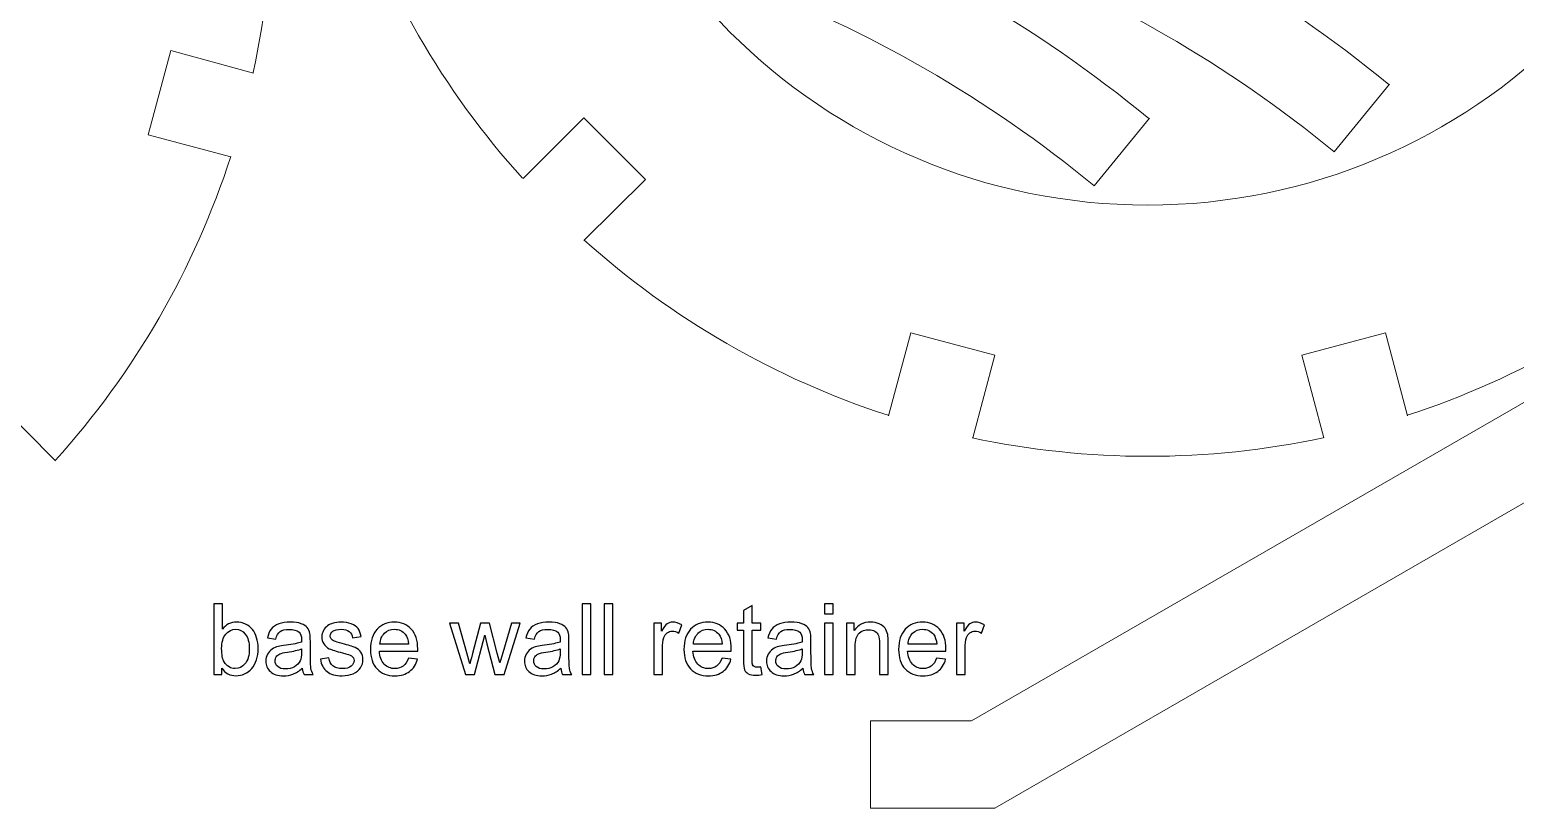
# Model space of a CAD drawing. Header units: centimetres. Extents: x -233 to -82, y 123 to 153.
# Drawn here: x -147.67 to -142.38, y 123.25 to 126.03 of the extents above; entities that cross this region are included whole.
import ezdxf

# ---------------------------------------------------------------- set-up
doc = ezdxf.new("R2010")
doc.units = ezdxf.units.CM
doc.header["$MEASUREMENT"] = 0
doc.layers.add('layer 1', color=7, linetype='Continuous')

msp = doc.modelspace()

# ---------------------------------------------------------------- linework, layer by layer
at = {"layer": 'layer 1', "color": 1, "lineweight": 9}
for points, knots in [([(-144.22902, 137.73307), (-144.22902, 137.73307), (-140.8699, 135.79209), (-140.8699, 135.79209), (-140.8699, 135.79209), (-140.8699, 135.79209), (-138.93104, 132.43297), (-138.93104, 132.43297), (-138.93104, 132.43297), (-138.93104, 132.43297), (-138.93319, 128.55101), (-138.93319, 128.55101), (-138.93319, 128.55101), (-138.93319, 128.55101), (-140.87198, 125.19182), (-140.87198, 125.19182), (-140.87198, 125.19182), (-140.87198, 125.19182), (-144.23329, 123.25299), (-144.23329, 123.25299), (-144.23329, 123.25299), (-144.23329, 123.25299), (-144.67563, 123.25299), (-144.67563, 123.25299), (-144.67563, 123.25299), (-144.67563, 123.25299), (-144.67563, 123.56414), (-144.67563, 123.56414), (-144.67563, 123.56414), (-144.67563, 123.56414), (-144.31584, 123.56414), (-144.31584, 123.56414), (-144.31584, 123.56414), (-144.31584, 123.56414), (-141.10062, 125.41834), (-141.10062, 125.41834), (-141.10062, 125.41834), (-141.10062, 125.41834), (-139.24219, 128.63567), (-139.24219, 128.63567), (-139.24219, 128.63567), (-139.24219, 128.63567), (-139.24219, 132.34831), (-139.24219, 132.34831), (-139.24219, 132.34831), (-139.24219, 132.34831), (-141.09642, 135.56564), (-141.09642, 135.56564), (-141.09642, 135.56564), (-141.09642, 135.56564), (-144.31368, 137.42404), (-144.31368, 137.42404), (-144.31368, 137.42404), (-144.31368, 137.42404), (-145.67685, 137.42404), (-145.67685, 137.42404), (-145.67685, 137.42404), (-145.67685, 137.42404), (-145.67685, 137.73307), (-145.67685, 137.73307), (-145.67685, 137.73307), (-145.67685, 137.73307), (-144.22902, 137.73307), (-144.22902, 137.73307)], [0, 0, 0, 0, 0.0588235, 0.0588235, 0.0588235, 0.0588235, 0.1176471, 0.1176471, 0.1176471, 0.1176471, 0.1764706, 0.1764706, 0.1764706, 0.1764706, 0.2352941, 0.2352941, 0.2352941, 0.2352941, 0.2941176, 0.2941176, 0.2941176, 0.2941176, 0.3529412, 0.3529412, 0.3529412, 0.3529412, 0.4117647, 0.4117647, 0.4117647, 0.4117647, 0.4705882, 0.4705882, 0.4705882, 0.4705882, 0.5294118, 0.5294118, 0.5294118, 0.5294118, 0.5882353, 0.5882353, 0.5882353, 0.5882353, 0.6470588, 0.6470588, 0.6470588, 0.6470588, 0.7058824, 0.7058824, 0.7058824, 0.7058824, 0.7647059, 0.7647059, 0.7647059, 0.7647059, 0.8235294, 0.8235294, 0.8235294, 0.8235294, 0.8823529, 0.8823529, 0.8823529, 0.8823529, 1, 1, 1, 1]), ([(-145.79347, 127.50792), (-145.79347, 126.34534), (-144.85102, 125.4029), (-143.68844, 125.4029), (-143.68844, 125.4029), (-142.52587, 125.4029), (-141.58345, 126.34534), (-141.58345, 127.50792), (-141.58345, 127.50792), (-141.58345, 128.6705), (-142.52587, 129.61295), (-143.68844, 129.61295), (-143.68844, 129.61295), (-144.85102, 129.61295), (-145.79347, 128.6705), (-145.79347, 127.50792)], [0, 0, 0, 0, 0.2, 0.2, 0.2, 0.2, 0.4, 0.4, 0.4, 0.4, 0.6, 0.6, 0.6, 0.6, 1, 1, 1, 1]), ([(-142.82879, 125.83257), (-143.23173, 126.16351), (-143.68636, 126.42594), (-144.17446, 126.60942), (-144.17446, 126.60942), (-144.17446, 126.60942), (-144.1728, 126.61087), (-144.1728, 126.61087), (-144.1728, 126.61087), (-144.1728, 126.61087), (-144.28075, 126.32089), (-144.28075, 126.32089), (-144.28075, 126.32089), (-144.28075, 126.32089), (-144.28319, 126.32011), (-144.28319, 126.32011), (-144.28319, 126.32011), (-143.82677, 126.14863), (-143.4017, 125.9032), (-143.02497, 125.59374), (-143.02497, 125.59374), (-143.02497, 125.59374), (-143.02345, 125.59279), (-143.02345, 125.59279), (-143.02345, 125.59279), (-143.02345, 125.59279), (-142.8266, 125.83409), (-142.8266, 125.83409)], [0, 0, 0, 0, 0.125, 0.125, 0.125, 0.125, 0.25, 0.25, 0.25, 0.25, 0.375, 0.375, 0.375, 0.375, 0.5, 0.5, 0.5, 0.5, 0.625, 0.625, 0.625, 0.625, 0.75, 0.75, 0.75, 0.75, 1, 1, 1, 1]), ([(-143.68378, 125.71117), (-144.08672, 126.04211), (-144.54134, 126.30454), (-145.02945, 126.48802), (-145.02945, 126.48802), (-145.02945, 126.48802), (-145.02779, 126.48947), (-145.02779, 126.48947), (-145.02779, 126.48947), (-145.02779, 126.48947), (-145.13574, 126.19952), (-145.13574, 126.19952), (-145.13574, 126.19952), (-145.13574, 126.19952), (-145.13817, 126.19871), (-145.13817, 126.19871), (-145.13817, 126.19871), (-144.68175, 126.02722), (-144.25669, 125.78179), (-143.87996, 125.47234), (-143.87996, 125.47234), (-143.87996, 125.47234), (-143.87844, 125.47138), (-143.87844, 125.47138), (-143.87844, 125.47138), (-143.87844, 125.47138), (-143.68159, 125.71268), (-143.68159, 125.71268)], [0, 0, 0, 0, 0.125, 0.125, 0.125, 0.125, 0.25, 0.25, 0.25, 0.25, 0.375, 0.375, 0.375, 0.375, 0.5, 0.5, 0.5, 0.5, 0.625, 0.625, 0.625, 0.625, 0.75, 0.75, 0.75, 0.75, 1, 1, 1, 1]), ([(-146.95588, 125.57512), (-146.95588, 125.57512), (-147.2501, 125.65347), (-147.2501, 125.65347), (-147.2501, 125.65347), (-147.2501, 125.65347), (-147.16966, 125.954), (-147.16966, 125.954), (-147.16966, 125.954), (-147.16966, 125.954), (-146.87545, 125.87361), (-146.87545, 125.87361)], [0, 0, 0, 0, 0.25, 0.25, 0.25, 0.25, 0.5, 0.5, 0.5, 0.5, 1, 1, 1, 1]), ([(-145.91412, 125.49812), (-145.91412, 125.49812), (-145.69822, 125.71406), (-145.69822, 125.71406), (-145.69822, 125.71406), (-145.69822, 125.71406), (-145.47808, 125.49393), (-145.47808, 125.49393), (-145.47808, 125.49393), (-145.47808, 125.49393), (-145.6961, 125.27799), (-145.6961, 125.27799)], [0, 0, 0, 0, 0.25, 0.25, 0.25, 0.25, 0.5, 0.5, 0.5, 0.5, 1, 1, 1, 1]), ([(-144.61235, 124.65146), (-144.61235, 124.65146), (-144.53192, 124.94779), (-144.53192, 124.94779), (-144.53192, 124.94779), (-144.53192, 124.94779), (-144.23347, 124.86739), (-144.23347, 124.86739), (-144.23347, 124.86739), (-144.23347, 124.86739), (-144.31179, 124.57314), (-144.31179, 124.57314)], [0, 0, 0, 0, 0.25, 0.25, 0.25, 0.25, 0.5, 0.5, 0.5, 0.5, 1, 1, 1, 1]), ([(-143.06085, 124.57315), (-143.06085, 124.57315), (-143.13917, 124.8674), (-143.13917, 124.8674), (-143.13917, 124.8674), (-143.13917, 124.8674), (-142.84072, 124.9478), (-142.84072, 124.9478), (-142.84072, 124.9478), (-142.84072, 124.9478), (-142.7624, 124.65146), (-142.7624, 124.65146)], [0, 0, 0, 0, 0.25, 0.25, 0.25, 0.25, 0.5, 0.5, 0.5, 0.5, 1, 1, 1, 1]), ([(-147.80043, 124.27129), (-147.80043, 124.27129), (-148.01633, 124.48931), (-148.01633, 124.48931), (-148.01633, 124.48931), (-148.01633, 124.48931), (-147.79619, 124.70729), (-147.79619, 124.70729), (-147.79619, 124.70729), (-147.79619, 124.70729), (-147.58029, 124.49135), (-147.58029, 124.49135)], [0, 0, 0, 0, 0.25, 0.25, 0.25, 0.25, 0.5, 0.5, 0.5, 0.5, 1, 1, 1, 1])]:
    msp.add_open_spline(points, degree=3, knots=knots, dxfattribs=at)
for points in [[(-146.87583, 125.87526), (-146.78785, 126.2878), (-146.78781, 126.71427), (-146.8758, 127.12681)], [(-146.54257, 126.58261), (-146.41246, 126.18136), (-146.19925, 125.81203), (-145.91678, 125.49873)], [(-147.58185, 124.49198), (-147.29938, 124.80529), (-147.08616, 125.17461), (-146.95606, 125.57589)], [(-145.69761, 125.27957), (-145.38434, 124.9971), (-145.01502, 124.78388), (-144.61373, 124.65381)], [(-142.76313, 124.6538), (-142.36184, 124.7839), (-141.99256, 124.99709), (-141.67929, 125.27956)], [(-144.31435, 124.57353), (-143.90181, 124.48555), (-143.47534, 124.48555), (-143.0628, 124.57349)]]:
    msp.add_open_spline(points, degree=3, dxfattribs=at)
at = {"layer": 'layer 1'}
for points, knots in [([(-146.98829, 123.72938), (-146.98829, 123.72938), (-147.01699, 123.72938), (-147.01699, 123.72938), (-147.01699, 123.72938), (-147.01699, 123.72938), (-147.01699, 123.98188), (-147.01699, 123.98188), (-147.01699, 123.98188), (-147.01699, 123.98188), (-146.98599, 123.98188), (-146.98599, 123.98188), (-146.98599, 123.98188), (-146.98599, 123.98188), (-146.98599, 123.89178), (-146.98599, 123.89178), (-146.98599, 123.89178), (-146.97289, 123.90828), (-146.95619, 123.91648), (-146.93589, 123.91648), (-146.93589, 123.91648), (-146.92459, 123.91648), (-146.91399, 123.91418), (-146.90389, 123.90968), (-146.90389, 123.90968), (-146.89389, 123.90518), (-146.88559, 123.89878), (-146.87909, 123.89058), (-146.87909, 123.89058), (-146.87259, 123.88228), (-146.86759, 123.87238), (-146.86389, 123.86078), (-146.86389, 123.86078), (-146.86019, 123.84918), (-146.85839, 123.83678), (-146.85839, 123.82358), (-146.85839, 123.82358), (-146.85839, 123.79228), (-146.86609, 123.76808), (-146.88159, 123.75098), (-146.88159, 123.75098), (-146.89709, 123.73388), (-146.91569, 123.72528), (-146.93739, 123.72528), (-146.93739, 123.72528), (-146.95899, 123.72528), (-146.97599, 123.73428), (-146.98829, 123.75228), (-146.98829, 123.75228), (-146.98829, 123.75228), (-146.98829, 123.72938), (-146.98829, 123.72938)], [0, 0, 0, 0, 0.0714286, 0.0714286, 0.0714286, 0.0714286, 0.1428571, 0.1428571, 0.1428571, 0.1428571, 0.2142857, 0.2142857, 0.2142857, 0.2142857, 0.2857143, 0.2857143, 0.2857143, 0.2857143, 0.3571429, 0.3571429, 0.3571429, 0.3571429, 0.4285714, 0.4285714, 0.4285714, 0.4285714, 0.5, 0.5, 0.5, 0.5, 0.5714286, 0.5714286, 0.5714286, 0.5714286, 0.6428571, 0.6428571, 0.6428571, 0.6428571, 0.7142857, 0.7142857, 0.7142857, 0.7142857, 0.7857143, 0.7857143, 0.7857143, 0.7857143, 0.8571429, 0.8571429, 0.8571429, 0.8571429, 1, 1, 1, 1]), ([(-145.70349, 123.72938), (-145.70349, 123.72938), (-145.70349, 123.98188), (-145.70349, 123.98188), (-145.70349, 123.98188), (-145.70349, 123.98188), (-145.67249, 123.98188), (-145.67249, 123.98188), (-145.67249, 123.98188), (-145.67249, 123.98188), (-145.67249, 123.72938), (-145.67249, 123.72938), (-145.67249, 123.72938), (-145.67249, 123.72938), (-145.70349, 123.72938), (-145.70349, 123.72938)], [0, 0, 0, 0, 0.2, 0.2, 0.2, 0.2, 0.4, 0.4, 0.4, 0.4, 0.6, 0.6, 0.6, 0.6, 1, 1, 1, 1]), ([(-145.62509, 123.72938), (-145.62509, 123.72938), (-145.62509, 123.98188), (-145.62509, 123.98188), (-145.62509, 123.98188), (-145.62509, 123.98188), (-145.59409, 123.98188), (-145.59409, 123.98188), (-145.59409, 123.98188), (-145.59409, 123.98188), (-145.59409, 123.72938), (-145.59409, 123.72938), (-145.59409, 123.72938), (-145.59409, 123.72938), (-145.62509, 123.72938), (-145.62509, 123.72938)], [0, 0, 0, 0, 0.2, 0.2, 0.2, 0.2, 0.4, 0.4, 0.4, 0.4, 0.6, 0.6, 0.6, 0.6, 1, 1, 1, 1]), ([(-145.06659, 123.75708), (-145.06659, 123.75708), (-145.06219, 123.72968), (-145.06219, 123.72968), (-145.06219, 123.72968), (-145.07089, 123.72788), (-145.07869, 123.72698), (-145.08559, 123.72698), (-145.08559, 123.72698), (-145.09689, 123.72698), (-145.10559, 123.72878), (-145.11179, 123.73238), (-145.11179, 123.73238), (-145.11799, 123.73588), (-145.12239, 123.74058), (-145.12489, 123.74638), (-145.12489, 123.74638), (-145.12739, 123.75218), (-145.12869, 123.76438), (-145.12869, 123.78298), (-145.12869, 123.78298), (-145.12869, 123.78298), (-145.12869, 123.88818), (-145.12869, 123.88818), (-145.12869, 123.88818), (-145.12869, 123.88818), (-145.15139, 123.88818), (-145.15139, 123.88818), (-145.15139, 123.88818), (-145.15139, 123.88818), (-145.15139, 123.91228), (-145.15139, 123.91228), (-145.15139, 123.91228), (-145.15139, 123.91228), (-145.12869, 123.91228), (-145.12869, 123.91228), (-145.12869, 123.91228), (-145.12869, 123.91228), (-145.12869, 123.95758), (-145.12869, 123.95758), (-145.12869, 123.95758), (-145.12869, 123.95758), (-145.09779, 123.97618), (-145.09779, 123.97618), (-145.09779, 123.97618), (-145.09779, 123.97618), (-145.09779, 123.91228), (-145.09779, 123.91228), (-145.09779, 123.91228), (-145.09779, 123.91228), (-145.06659, 123.91228), (-145.06659, 123.91228), (-145.06659, 123.91228), (-145.06659, 123.91228), (-145.06659, 123.88818), (-145.06659, 123.88818), (-145.06659, 123.88818), (-145.06659, 123.88818), (-145.09779, 123.88818), (-145.09779, 123.88818), (-145.09779, 123.88818), (-145.09779, 123.88818), (-145.09779, 123.78118), (-145.09779, 123.78118), (-145.09779, 123.78118), (-145.09779, 123.77238), (-145.09729, 123.76668), (-145.09619, 123.76418), (-145.09619, 123.76418), (-145.09509, 123.76168), (-145.09329, 123.75968), (-145.09079, 123.75818), (-145.09079, 123.75818), (-145.08829, 123.75668), (-145.08479, 123.75588), (-145.08029, 123.75588), (-145.08029, 123.75588), (-145.07679, 123.75588), (-145.07229, 123.75628), (-145.06659, 123.75708)], [0, 0, 0, 0, 0.047619, 0.047619, 0.047619, 0.047619, 0.0952381, 0.0952381, 0.0952381, 0.0952381, 0.1428571, 0.1428571, 0.1428571, 0.1428571, 0.1904762, 0.1904762, 0.1904762, 0.1904762, 0.2380952, 0.2380952, 0.2380952, 0.2380952, 0.2857143, 0.2857143, 0.2857143, 0.2857143, 0.3333333, 0.3333333, 0.3333333, 0.3333333, 0.3809524, 0.3809524, 0.3809524, 0.3809524, 0.4285714, 0.4285714, 0.4285714, 0.4285714, 0.4761905, 0.4761905, 0.4761905, 0.4761905, 0.5238095, 0.5238095, 0.5238095, 0.5238095, 0.5714286, 0.5714286, 0.5714286, 0.5714286, 0.6190476, 0.6190476, 0.6190476, 0.6190476, 0.6666667, 0.6666667, 0.6666667, 0.6666667, 0.7142857, 0.7142857, 0.7142857, 0.7142857, 0.7619048, 0.7619048, 0.7619048, 0.7619048, 0.8095238, 0.8095238, 0.8095238, 0.8095238, 0.8571429, 0.8571429, 0.8571429, 0.8571429, 0.9047619, 0.9047619, 0.9047619, 0.9047619, 1, 1, 1, 1]), ([(-144.83999, 123.94628), (-144.83999, 123.94628), (-144.83999, 123.98188), (-144.83999, 123.98188), (-144.83999, 123.98188), (-144.83999, 123.98188), (-144.80899, 123.98188), (-144.80899, 123.98188), (-144.80899, 123.98188), (-144.80899, 123.98188), (-144.80899, 123.94628), (-144.80899, 123.94628), (-144.80899, 123.94628), (-144.80899, 123.94628), (-144.83999, 123.94628), (-144.83999, 123.94628)], [0, 0, 0, 0, 0.2, 0.2, 0.2, 0.2, 0.4, 0.4, 0.4, 0.4, 0.6, 0.6, 0.6, 0.6, 1, 1, 1, 1]), ([(-146.70129, 123.75198), (-146.71279, 123.74218), (-146.72379, 123.73528), (-146.73439, 123.73128), (-146.73439, 123.73128), (-146.74509, 123.72728), (-146.75649, 123.72528), (-146.76859, 123.72528), (-146.76859, 123.72528), (-146.78869, 123.72528), (-146.80419, 123.73018), (-146.81499, 123.73998), (-146.81499, 123.73998), (-146.82579, 123.74978), (-146.83119, 123.76228), (-146.83119, 123.77758), (-146.83119, 123.77758), (-146.83119, 123.78658), (-146.82909, 123.79478), (-146.82499, 123.80218), (-146.82499, 123.80218), (-146.82089, 123.80958), (-146.81559, 123.81548), (-146.80899, 123.81998), (-146.80899, 123.81998), (-146.80239, 123.82448), (-146.79499, 123.82788), (-146.78669, 123.83018), (-146.78669, 123.83018), (-146.78059, 123.83178), (-146.77149, 123.83328), (-146.75919, 123.83478), (-146.75919, 123.83478), (-146.73409, 123.83778), (-146.71569, 123.84138), (-146.70389, 123.84548), (-146.70389, 123.84548), (-146.70379, 123.84978), (-146.70369, 123.85248), (-146.70369, 123.85358), (-146.70369, 123.85358), (-146.70369, 123.86618), (-146.70659, 123.87508), (-146.71249, 123.88028), (-146.71249, 123.88028), (-146.72039, 123.88728), (-146.73219, 123.89078), (-146.74779, 123.89078), (-146.74779, 123.89078), (-146.76239, 123.89078), (-146.77319, 123.88828), (-146.78009, 123.88318), (-146.78009, 123.88318), (-146.78699, 123.87808), (-146.79219, 123.86898), (-146.79549, 123.85598), (-146.79549, 123.85598), (-146.79549, 123.85598), (-146.82579, 123.86008), (-146.82579, 123.86008), (-146.82579, 123.86008), (-146.82309, 123.87308), (-146.81849, 123.88358), (-146.81219, 123.89158), (-146.81219, 123.89158), (-146.80589, 123.89948), (-146.79669, 123.90568), (-146.78479, 123.90998), (-146.78479, 123.90998), (-146.77289, 123.91428), (-146.75899, 123.91648), (-146.74329, 123.91648), (-146.74329, 123.91648), (-146.72769, 123.91648), (-146.71499, 123.91468), (-146.70519, 123.91098), (-146.70519, 123.91098), (-146.69549, 123.90728), (-146.68829, 123.90258), (-146.68369, 123.89708), (-146.68369, 123.89708), (-146.67909, 123.89148), (-146.67589, 123.88448), (-146.67409, 123.87598), (-146.67409, 123.87598), (-146.67299, 123.87068), (-146.67249, 123.86118), (-146.67249, 123.84738), (-146.67249, 123.84738), (-146.67249, 123.84738), (-146.67249, 123.80608), (-146.67249, 123.80608), (-146.67249, 123.80608), (-146.67249, 123.77718), (-146.67179, 123.75898), (-146.67049, 123.75138), (-146.67049, 123.75138), (-146.66919, 123.74368), (-146.66659, 123.73638), (-146.66269, 123.72938), (-146.66269, 123.72938), (-146.66269, 123.72938), (-146.69509, 123.72938), (-146.69509, 123.72938), (-146.69509, 123.72938), (-146.69829, 123.73578), (-146.70039, 123.74328), (-146.70129, 123.75198)], [0, 0, 0, 0, 0.0357143, 0.0357143, 0.0357143, 0.0357143, 0.0714286, 0.0714286, 0.0714286, 0.0714286, 0.1071429, 0.1071429, 0.1071429, 0.1071429, 0.1428571, 0.1428571, 0.1428571, 0.1428571, 0.1785714, 0.1785714, 0.1785714, 0.1785714, 0.2142857, 0.2142857, 0.2142857, 0.2142857, 0.25, 0.25, 0.25, 0.25, 0.2857143, 0.2857143, 0.2857143, 0.2857143, 0.3214286, 0.3214286, 0.3214286, 0.3214286, 0.3571429, 0.3571429, 0.3571429, 0.3571429, 0.3928571, 0.3928571, 0.3928571, 0.3928571, 0.4285714, 0.4285714, 0.4285714, 0.4285714, 0.4642857, 0.4642857, 0.4642857, 0.4642857, 0.5, 0.5, 0.5, 0.5, 0.5357143, 0.5357143, 0.5357143, 0.5357143, 0.5714286, 0.5714286, 0.5714286, 0.5714286, 0.6071429, 0.6071429, 0.6071429, 0.6071429, 0.6428571, 0.6428571, 0.6428571, 0.6428571, 0.6785714, 0.6785714, 0.6785714, 0.6785714, 0.7142857, 0.7142857, 0.7142857, 0.7142857, 0.75, 0.75, 0.75, 0.75, 0.7857143, 0.7857143, 0.7857143, 0.7857143, 0.8214286, 0.8214286, 0.8214286, 0.8214286, 0.8571429, 0.8571429, 0.8571429, 0.8571429, 0.8928571, 0.8928571, 0.8928571, 0.8928571, 0.9285714, 0.9285714, 0.9285714, 0.9285714, 1, 1, 1, 1]), ([(-146.63679, 123.78398), (-146.63679, 123.78398), (-146.60619, 123.78878), (-146.60619, 123.78878), (-146.60619, 123.78878), (-146.60449, 123.77648), (-146.59969, 123.76708), (-146.59179, 123.76058), (-146.59179, 123.76058), (-146.58389, 123.75408), (-146.57289, 123.75078), (-146.55879, 123.75078), (-146.55879, 123.75078), (-146.54459, 123.75078), (-146.53399, 123.75368), (-146.52709, 123.75948), (-146.52709, 123.75948), (-146.52019, 123.76528), (-146.51679, 123.77208), (-146.51679, 123.77988), (-146.51679, 123.77988), (-146.51679, 123.78688), (-146.51979, 123.79238), (-146.52589, 123.79638), (-146.52589, 123.79638), (-146.53019, 123.79908), (-146.54069, 123.80258), (-146.55759, 123.80688), (-146.55759, 123.80688), (-146.58029, 123.81258), (-146.59609, 123.81758), (-146.60489, 123.82178), (-146.60489, 123.82178), (-146.61369, 123.82598), (-146.62039, 123.83178), (-146.62489, 123.83918), (-146.62489, 123.83918), (-146.62939, 123.84658), (-146.63169, 123.85478), (-146.63169, 123.86378), (-146.63169, 123.86378), (-146.63169, 123.87188), (-146.62979, 123.87948), (-146.62609, 123.88638), (-146.62609, 123.88638), (-146.62239, 123.89328), (-146.61729, 123.89908), (-146.61079, 123.90368), (-146.61079, 123.90368), (-146.60599, 123.90728), (-146.59939, 123.91028), (-146.59109, 123.91278), (-146.59109, 123.91278), (-146.58279, 123.91528), (-146.57379, 123.91648), (-146.56429, 123.91648), (-146.56429, 123.91648), (-146.54999, 123.91648), (-146.53739, 123.91438), (-146.52649, 123.91028), (-146.52649, 123.91028), (-146.51559, 123.90618), (-146.50759, 123.90058), (-146.50239, 123.89348), (-146.50239, 123.89348), (-146.49729, 123.88638), (-146.49369, 123.87698), (-146.49179, 123.86508), (-146.49179, 123.86508), (-146.49179, 123.86508), (-146.52209, 123.86098), (-146.52209, 123.86098), (-146.52209, 123.86098), (-146.52349, 123.87038), (-146.52749, 123.87778), (-146.53409, 123.88308), (-146.53409, 123.88308), (-146.54069, 123.88838), (-146.54999, 123.89098), (-146.56209, 123.89098), (-146.56209, 123.89098), (-146.57629, 123.89098), (-146.58639, 123.88868), (-146.59249, 123.88398), (-146.59249, 123.88398), (-146.59859, 123.87928), (-146.60169, 123.87368), (-146.60169, 123.86738), (-146.60169, 123.86738), (-146.60169, 123.86328), (-146.60039, 123.85968), (-146.59789, 123.85648), (-146.59789, 123.85648), (-146.59539, 123.85318), (-146.59139, 123.85038), (-146.58599, 123.84828), (-146.58599, 123.84828), (-146.58289, 123.84708), (-146.57379, 123.84438), (-146.55859, 123.84028), (-146.55859, 123.84028), (-146.53669, 123.83438), (-146.52139, 123.82968), (-146.51269, 123.82598), (-146.51269, 123.82598), (-146.50399, 123.82228), (-146.49719, 123.81678), (-146.49229, 123.80968), (-146.49229, 123.80968), (-146.48739, 123.80258), (-146.48489, 123.79368), (-146.48489, 123.78308), (-146.48489, 123.78308), (-146.48489, 123.77278), (-146.48789, 123.76308), (-146.49389, 123.75398), (-146.49389, 123.75398), (-146.49999, 123.74488), (-146.50869, 123.73778), (-146.51999, 123.73278), (-146.51999, 123.73278), (-146.53139, 123.72778), (-146.54429, 123.72528), (-146.55859, 123.72528), (-146.55859, 123.72528), (-146.58239, 123.72528), (-146.60049, 123.73018), (-146.61299, 123.74008), (-146.61299, 123.74008), (-146.62549, 123.74998), (-146.63339, 123.76458), (-146.63679, 123.78398)], [0, 0, 0, 0, 0.0294118, 0.0294118, 0.0294118, 0.0294118, 0.0588235, 0.0588235, 0.0588235, 0.0588235, 0.0882353, 0.0882353, 0.0882353, 0.0882353, 0.1176471, 0.1176471, 0.1176471, 0.1176471, 0.1470588, 0.1470588, 0.1470588, 0.1470588, 0.1764706, 0.1764706, 0.1764706, 0.1764706, 0.2058824, 0.2058824, 0.2058824, 0.2058824, 0.2352941, 0.2352941, 0.2352941, 0.2352941, 0.2647059, 0.2647059, 0.2647059, 0.2647059, 0.2941176, 0.2941176, 0.2941176, 0.2941176, 0.3235294, 0.3235294, 0.3235294, 0.3235294, 0.3529412, 0.3529412, 0.3529412, 0.3529412, 0.3823529, 0.3823529, 0.3823529, 0.3823529, 0.4117647, 0.4117647, 0.4117647, 0.4117647, 0.4411765, 0.4411765, 0.4411765, 0.4411765, 0.4705882, 0.4705882, 0.4705882, 0.4705882, 0.5, 0.5, 0.5, 0.5, 0.5294118, 0.5294118, 0.5294118, 0.5294118, 0.5588235, 0.5588235, 0.5588235, 0.5588235, 0.5882353, 0.5882353, 0.5882353, 0.5882353, 0.6176471, 0.6176471, 0.6176471, 0.6176471, 0.6470588, 0.6470588, 0.6470588, 0.6470588, 0.6764706, 0.6764706, 0.6764706, 0.6764706, 0.7058824, 0.7058824, 0.7058824, 0.7058824, 0.7352941, 0.7352941, 0.7352941, 0.7352941, 0.7647059, 0.7647059, 0.7647059, 0.7647059, 0.7941176, 0.7941176, 0.7941176, 0.7941176, 0.8235294, 0.8235294, 0.8235294, 0.8235294, 0.8529412, 0.8529412, 0.8529412, 0.8529412, 0.8823529, 0.8823529, 0.8823529, 0.8823529, 0.9117647, 0.9117647, 0.9117647, 0.9117647, 0.9411765, 0.9411765, 0.9411765, 0.9411765, 1, 1, 1, 1]), ([(-146.32279, 123.78828), (-146.32279, 123.78828), (-146.29079, 123.78428), (-146.29079, 123.78428), (-146.29079, 123.78428), (-146.29589, 123.76558), (-146.30519, 123.75108), (-146.31889, 123.74078), (-146.31889, 123.74078), (-146.33259, 123.73048), (-146.34999, 123.72528), (-146.37119, 123.72528), (-146.37119, 123.72528), (-146.39799, 123.72528), (-146.41919, 123.73348), (-146.43489, 123.74998), (-146.43489, 123.74998), (-146.45059, 123.76648), (-146.45839, 123.78958), (-146.45839, 123.81928), (-146.45839, 123.81928), (-146.45839, 123.85008), (-146.45049, 123.87398), (-146.43459, 123.89098), (-146.43459, 123.89098), (-146.41869, 123.90798), (-146.39819, 123.91648), (-146.37289, 123.91648), (-146.37289, 123.91648), (-146.34849, 123.91648), (-146.32849, 123.90818), (-146.31299, 123.89148), (-146.31299, 123.89148), (-146.29749, 123.87478), (-146.28969, 123.85138), (-146.28969, 123.82118), (-146.28969, 123.82118), (-146.28969, 123.81938), (-146.28979, 123.81658), (-146.28989, 123.81288), (-146.28989, 123.81288), (-146.28989, 123.81288), (-146.42629, 123.81288), (-146.42629, 123.81288), (-146.42629, 123.81288), (-146.42519, 123.79278), (-146.41949, 123.77748), (-146.40929, 123.76678), (-146.40929, 123.76678), (-146.39909, 123.75608), (-146.38629, 123.75078), (-146.37099, 123.75078), (-146.37099, 123.75078), (-146.35969, 123.75078), (-146.34999, 123.75378), (-146.34189, 123.75978), (-146.34189, 123.75978), (-146.33389, 123.76568), (-146.32749, 123.77518), (-146.32279, 123.78828)], [0, 0, 0, 0, 0.0625, 0.0625, 0.0625, 0.0625, 0.125, 0.125, 0.125, 0.125, 0.1875, 0.1875, 0.1875, 0.1875, 0.25, 0.25, 0.25, 0.25, 0.3125, 0.3125, 0.3125, 0.3125, 0.375, 0.375, 0.375, 0.375, 0.4375, 0.4375, 0.4375, 0.4375, 0.5, 0.5, 0.5, 0.5, 0.5625, 0.5625, 0.5625, 0.5625, 0.625, 0.625, 0.625, 0.625, 0.6875, 0.6875, 0.6875, 0.6875, 0.75, 0.75, 0.75, 0.75, 0.8125, 0.8125, 0.8125, 0.8125, 0.875, 0.875, 0.875, 0.875, 1, 1, 1, 1]), ([(-146.12009, 123.72938), (-146.12009, 123.72938), (-146.17609, 123.91228), (-146.17609, 123.91228), (-146.17609, 123.91228), (-146.17609, 123.91228), (-146.14399, 123.91228), (-146.14399, 123.91228), (-146.14399, 123.91228), (-146.14399, 123.91228), (-146.11489, 123.80668), (-146.11489, 123.80668), (-146.11489, 123.80668), (-146.11489, 123.80668), (-146.10409, 123.76748), (-146.10409, 123.76748), (-146.10409, 123.76748), (-146.10359, 123.76938), (-146.10049, 123.78198), (-146.09459, 123.80518), (-146.09459, 123.80518), (-146.09459, 123.80518), (-146.06549, 123.91228), (-146.06549, 123.91228), (-146.06549, 123.91228), (-146.06549, 123.91228), (-146.03359, 123.91228), (-146.03359, 123.91228), (-146.03359, 123.91228), (-146.03359, 123.91228), (-146.00619, 123.80618), (-146.00619, 123.80618), (-146.00619, 123.80618), (-146.00619, 123.80618), (-145.99709, 123.77128), (-145.99709, 123.77128), (-145.99709, 123.77128), (-145.99709, 123.77128), (-145.98659, 123.80658), (-145.98659, 123.80658), (-145.98659, 123.80658), (-145.98659, 123.80658), (-145.95519, 123.91228), (-145.95519, 123.91228), (-145.95519, 123.91228), (-145.95519, 123.91228), (-145.92509, 123.91228), (-145.92509, 123.91228), (-145.92509, 123.91228), (-145.92509, 123.91228), (-145.98229, 123.72938), (-145.98229, 123.72938), (-145.98229, 123.72938), (-145.98229, 123.72938), (-146.01449, 123.72938), (-146.01449, 123.72938), (-146.01449, 123.72938), (-146.01449, 123.72938), (-146.04359, 123.83898), (-146.04359, 123.83898), (-146.04359, 123.83898), (-146.04359, 123.83898), (-146.05069, 123.87008), (-146.05069, 123.87008), (-146.05069, 123.87008), (-146.05069, 123.87008), (-146.08769, 123.72938), (-146.08769, 123.72938), (-146.08769, 123.72938), (-146.08769, 123.72938), (-146.12009, 123.72938), (-146.12009, 123.72938)], [0, 0, 0, 0, 0.0526316, 0.0526316, 0.0526316, 0.0526316, 0.1052632, 0.1052632, 0.1052632, 0.1052632, 0.1578947, 0.1578947, 0.1578947, 0.1578947, 0.2105263, 0.2105263, 0.2105263, 0.2105263, 0.2631579, 0.2631579, 0.2631579, 0.2631579, 0.3157895, 0.3157895, 0.3157895, 0.3157895, 0.3684211, 0.3684211, 0.3684211, 0.3684211, 0.4210526, 0.4210526, 0.4210526, 0.4210526, 0.4736842, 0.4736842, 0.4736842, 0.4736842, 0.5263158, 0.5263158, 0.5263158, 0.5263158, 0.5789474, 0.5789474, 0.5789474, 0.5789474, 0.6315789, 0.6315789, 0.6315789, 0.6315789, 0.6842105, 0.6842105, 0.6842105, 0.6842105, 0.7368421, 0.7368421, 0.7368421, 0.7368421, 0.7894737, 0.7894737, 0.7894737, 0.7894737, 0.8421053, 0.8421053, 0.8421053, 0.8421053, 0.8947368, 0.8947368, 0.8947368, 0.8947368, 1, 1, 1, 1]), ([(-145.77969, 123.75198), (-145.79119, 123.74218), (-145.80219, 123.73528), (-145.81279, 123.73128), (-145.81279, 123.73128), (-145.82349, 123.72728), (-145.83489, 123.72528), (-145.84699, 123.72528), (-145.84699, 123.72528), (-145.86709, 123.72528), (-145.88259, 123.73018), (-145.89339, 123.73998), (-145.89339, 123.73998), (-145.90419, 123.74978), (-145.90959, 123.76228), (-145.90959, 123.77758), (-145.90959, 123.77758), (-145.90959, 123.78658), (-145.90749, 123.79478), (-145.90339, 123.80218), (-145.90339, 123.80218), (-145.89929, 123.80958), (-145.89399, 123.81548), (-145.88739, 123.81998), (-145.88739, 123.81998), (-145.88079, 123.82448), (-145.87339, 123.82788), (-145.86509, 123.83018), (-145.86509, 123.83018), (-145.85899, 123.83178), (-145.84989, 123.83328), (-145.83759, 123.83478), (-145.83759, 123.83478), (-145.81249, 123.83778), (-145.79409, 123.84138), (-145.78229, 123.84548), (-145.78229, 123.84548), (-145.78219, 123.84978), (-145.78209, 123.85248), (-145.78209, 123.85358), (-145.78209, 123.85358), (-145.78209, 123.86618), (-145.78499, 123.87508), (-145.79089, 123.88028), (-145.79089, 123.88028), (-145.79879, 123.88728), (-145.81059, 123.89078), (-145.82619, 123.89078), (-145.82619, 123.89078), (-145.84079, 123.89078), (-145.85159, 123.88828), (-145.85849, 123.88318), (-145.85849, 123.88318), (-145.86539, 123.87808), (-145.87059, 123.86898), (-145.87389, 123.85598), (-145.87389, 123.85598), (-145.87389, 123.85598), (-145.90419, 123.86008), (-145.90419, 123.86008), (-145.90419, 123.86008), (-145.90149, 123.87308), (-145.89689, 123.88358), (-145.89059, 123.89158), (-145.89059, 123.89158), (-145.88429, 123.89948), (-145.87509, 123.90568), (-145.86319, 123.90998), (-145.86319, 123.90998), (-145.85129, 123.91428), (-145.83739, 123.91648), (-145.82169, 123.91648), (-145.82169, 123.91648), (-145.80609, 123.91648), (-145.79339, 123.91468), (-145.78359, 123.91098), (-145.78359, 123.91098), (-145.77389, 123.90728), (-145.76669, 123.90258), (-145.76209, 123.89708), (-145.76209, 123.89708), (-145.75749, 123.89148), (-145.75429, 123.88448), (-145.75249, 123.87598), (-145.75249, 123.87598), (-145.75139, 123.87068), (-145.75089, 123.86118), (-145.75089, 123.84738), (-145.75089, 123.84738), (-145.75089, 123.84738), (-145.75089, 123.80608), (-145.75089, 123.80608), (-145.75089, 123.80608), (-145.75089, 123.77718), (-145.75019, 123.75898), (-145.74889, 123.75138), (-145.74889, 123.75138), (-145.74759, 123.74368), (-145.74499, 123.73638), (-145.74109, 123.72938), (-145.74109, 123.72938), (-145.74109, 123.72938), (-145.77349, 123.72938), (-145.77349, 123.72938), (-145.77349, 123.72938), (-145.77669, 123.73578), (-145.77879, 123.74328), (-145.77969, 123.75198)], [0, 0, 0, 0, 0.0357143, 0.0357143, 0.0357143, 0.0357143, 0.0714286, 0.0714286, 0.0714286, 0.0714286, 0.1071429, 0.1071429, 0.1071429, 0.1071429, 0.1428571, 0.1428571, 0.1428571, 0.1428571, 0.1785714, 0.1785714, 0.1785714, 0.1785714, 0.2142857, 0.2142857, 0.2142857, 0.2142857, 0.25, 0.25, 0.25, 0.25, 0.2857143, 0.2857143, 0.2857143, 0.2857143, 0.3214286, 0.3214286, 0.3214286, 0.3214286, 0.3571429, 0.3571429, 0.3571429, 0.3571429, 0.3928571, 0.3928571, 0.3928571, 0.3928571, 0.4285714, 0.4285714, 0.4285714, 0.4285714, 0.4642857, 0.4642857, 0.4642857, 0.4642857, 0.5, 0.5, 0.5, 0.5, 0.5357143, 0.5357143, 0.5357143, 0.5357143, 0.5714286, 0.5714286, 0.5714286, 0.5714286, 0.6071429, 0.6071429, 0.6071429, 0.6071429, 0.6428571, 0.6428571, 0.6428571, 0.6428571, 0.6785714, 0.6785714, 0.6785714, 0.6785714, 0.7142857, 0.7142857, 0.7142857, 0.7142857, 0.75, 0.75, 0.75, 0.75, 0.7857143, 0.7857143, 0.7857143, 0.7857143, 0.8214286, 0.8214286, 0.8214286, 0.8214286, 0.8571429, 0.8571429, 0.8571429, 0.8571429, 0.8928571, 0.8928571, 0.8928571, 0.8928571, 0.9285714, 0.9285714, 0.9285714, 0.9285714, 1, 1, 1, 1]), ([(-145.44839, 123.72938), (-145.44839, 123.72938), (-145.44839, 123.91228), (-145.44839, 123.91228), (-145.44839, 123.91228), (-145.44839, 123.91228), (-145.42049, 123.91228), (-145.42049, 123.91228), (-145.42049, 123.91228), (-145.42049, 123.91228), (-145.42049, 123.88458), (-145.42049, 123.88458), (-145.42049, 123.88458), (-145.41339, 123.89758), (-145.40679, 123.90618), (-145.40069, 123.91028), (-145.40069, 123.91028), (-145.39469, 123.91438), (-145.38809, 123.91648), (-145.38089, 123.91648), (-145.38089, 123.91648), (-145.37039, 123.91648), (-145.35979, 123.91318), (-145.34899, 123.90648), (-145.34899, 123.90648), (-145.34899, 123.90648), (-145.35969, 123.87768), (-145.35969, 123.87768), (-145.35969, 123.87768), (-145.36719, 123.88218), (-145.37479, 123.88438), (-145.38239, 123.88438), (-145.38239, 123.88438), (-145.38919, 123.88438), (-145.39529, 123.88238), (-145.40069, 123.87828), (-145.40069, 123.87828), (-145.40609, 123.87418), (-145.40989, 123.86858), (-145.41219, 123.86128), (-145.41219, 123.86128), (-145.41569, 123.85028), (-145.41739, 123.83828), (-145.41739, 123.82518), (-145.41739, 123.82518), (-145.41739, 123.82518), (-145.41739, 123.72938), (-145.41739, 123.72938), (-145.41739, 123.72938), (-145.41739, 123.72938), (-145.44839, 123.72938), (-145.44839, 123.72938)], [0, 0, 0, 0, 0.0714286, 0.0714286, 0.0714286, 0.0714286, 0.1428571, 0.1428571, 0.1428571, 0.1428571, 0.2142857, 0.2142857, 0.2142857, 0.2142857, 0.2857143, 0.2857143, 0.2857143, 0.2857143, 0.3571429, 0.3571429, 0.3571429, 0.3571429, 0.4285714, 0.4285714, 0.4285714, 0.4285714, 0.5, 0.5, 0.5, 0.5, 0.5714286, 0.5714286, 0.5714286, 0.5714286, 0.6428571, 0.6428571, 0.6428571, 0.6428571, 0.7142857, 0.7142857, 0.7142857, 0.7142857, 0.7857143, 0.7857143, 0.7857143, 0.7857143, 0.8571429, 0.8571429, 0.8571429, 0.8571429, 1, 1, 1, 1]), ([(-145.20529, 123.78828), (-145.20529, 123.78828), (-145.17329, 123.78428), (-145.17329, 123.78428), (-145.17329, 123.78428), (-145.17839, 123.76558), (-145.18769, 123.75108), (-145.20139, 123.74078), (-145.20139, 123.74078), (-145.21509, 123.73048), (-145.23249, 123.72528), (-145.25369, 123.72528), (-145.25369, 123.72528), (-145.28049, 123.72528), (-145.30169, 123.73348), (-145.31739, 123.74998), (-145.31739, 123.74998), (-145.33309, 123.76648), (-145.34089, 123.78958), (-145.34089, 123.81928), (-145.34089, 123.81928), (-145.34089, 123.85008), (-145.33299, 123.87398), (-145.31709, 123.89098), (-145.31709, 123.89098), (-145.30119, 123.90798), (-145.28069, 123.91648), (-145.25539, 123.91648), (-145.25539, 123.91648), (-145.23099, 123.91648), (-145.21099, 123.90818), (-145.19549, 123.89148), (-145.19549, 123.89148), (-145.17999, 123.87478), (-145.17219, 123.85138), (-145.17219, 123.82118), (-145.17219, 123.82118), (-145.17219, 123.81938), (-145.17229, 123.81658), (-145.17239, 123.81288), (-145.17239, 123.81288), (-145.17239, 123.81288), (-145.30879, 123.81288), (-145.30879, 123.81288), (-145.30879, 123.81288), (-145.30769, 123.79278), (-145.30199, 123.77748), (-145.29179, 123.76678), (-145.29179, 123.76678), (-145.28159, 123.75608), (-145.26879, 123.75078), (-145.25349, 123.75078), (-145.25349, 123.75078), (-145.24219, 123.75078), (-145.23249, 123.75378), (-145.22439, 123.75978), (-145.22439, 123.75978), (-145.21639, 123.76568), (-145.20999, 123.77518), (-145.20529, 123.78828)], [0, 0, 0, 0, 0.0625, 0.0625, 0.0625, 0.0625, 0.125, 0.125, 0.125, 0.125, 0.1875, 0.1875, 0.1875, 0.1875, 0.25, 0.25, 0.25, 0.25, 0.3125, 0.3125, 0.3125, 0.3125, 0.375, 0.375, 0.375, 0.375, 0.4375, 0.4375, 0.4375, 0.4375, 0.5, 0.5, 0.5, 0.5, 0.5625, 0.5625, 0.5625, 0.5625, 0.625, 0.625, 0.625, 0.625, 0.6875, 0.6875, 0.6875, 0.6875, 0.75, 0.75, 0.75, 0.75, 0.8125, 0.8125, 0.8125, 0.8125, 0.875, 0.875, 0.875, 0.875, 1, 1, 1, 1]), ([(-144.91699, 123.75198), (-144.92849, 123.74218), (-144.93949, 123.73528), (-144.95009, 123.73128), (-144.95009, 123.73128), (-144.96079, 123.72728), (-144.97219, 123.72528), (-144.98429, 123.72528), (-144.98429, 123.72528), (-145.00439, 123.72528), (-145.01989, 123.73018), (-145.03069, 123.73998), (-145.03069, 123.73998), (-145.04149, 123.74978), (-145.04689, 123.76228), (-145.04689, 123.77758), (-145.04689, 123.77758), (-145.04689, 123.78658), (-145.04479, 123.79478), (-145.04069, 123.80218), (-145.04069, 123.80218), (-145.03659, 123.80958), (-145.03129, 123.81548), (-145.02469, 123.81998), (-145.02469, 123.81998), (-145.01809, 123.82448), (-145.01069, 123.82788), (-145.00239, 123.83018), (-145.00239, 123.83018), (-144.99629, 123.83178), (-144.98719, 123.83328), (-144.97489, 123.83478), (-144.97489, 123.83478), (-144.94979, 123.83778), (-144.93139, 123.84138), (-144.91959, 123.84548), (-144.91959, 123.84548), (-144.91949, 123.84978), (-144.91939, 123.85248), (-144.91939, 123.85358), (-144.91939, 123.85358), (-144.91939, 123.86618), (-144.92229, 123.87508), (-144.92819, 123.88028), (-144.92819, 123.88028), (-144.93609, 123.88728), (-144.94789, 123.89078), (-144.96349, 123.89078), (-144.96349, 123.89078), (-144.97809, 123.89078), (-144.98889, 123.88828), (-144.99579, 123.88318), (-144.99579, 123.88318), (-145.00269, 123.87808), (-145.00789, 123.86898), (-145.01119, 123.85598), (-145.01119, 123.85598), (-145.01119, 123.85598), (-145.04149, 123.86008), (-145.04149, 123.86008), (-145.04149, 123.86008), (-145.03879, 123.87308), (-145.03419, 123.88358), (-145.02789, 123.89158), (-145.02789, 123.89158), (-145.02159, 123.89948), (-145.01239, 123.90568), (-145.00049, 123.90998), (-145.00049, 123.90998), (-144.98859, 123.91428), (-144.97469, 123.91648), (-144.95899, 123.91648), (-144.95899, 123.91648), (-144.94339, 123.91648), (-144.93069, 123.91468), (-144.92089, 123.91098), (-144.92089, 123.91098), (-144.91119, 123.90728), (-144.90399, 123.90258), (-144.89939, 123.89708), (-144.89939, 123.89708), (-144.89479, 123.89148), (-144.89159, 123.88448), (-144.88979, 123.87598), (-144.88979, 123.87598), (-144.88869, 123.87068), (-144.88819, 123.86118), (-144.88819, 123.84738), (-144.88819, 123.84738), (-144.88819, 123.84738), (-144.88819, 123.80608), (-144.88819, 123.80608), (-144.88819, 123.80608), (-144.88819, 123.77718), (-144.88749, 123.75898), (-144.88619, 123.75138), (-144.88619, 123.75138), (-144.88489, 123.74368), (-144.88229, 123.73638), (-144.87839, 123.72938), (-144.87839, 123.72938), (-144.87839, 123.72938), (-144.91079, 123.72938), (-144.91079, 123.72938), (-144.91079, 123.72938), (-144.91399, 123.73578), (-144.91609, 123.74328), (-144.91699, 123.75198)], [0, 0, 0, 0, 0.0357143, 0.0357143, 0.0357143, 0.0357143, 0.0714286, 0.0714286, 0.0714286, 0.0714286, 0.1071429, 0.1071429, 0.1071429, 0.1071429, 0.1428571, 0.1428571, 0.1428571, 0.1428571, 0.1785714, 0.1785714, 0.1785714, 0.1785714, 0.2142857, 0.2142857, 0.2142857, 0.2142857, 0.25, 0.25, 0.25, 0.25, 0.2857143, 0.2857143, 0.2857143, 0.2857143, 0.3214286, 0.3214286, 0.3214286, 0.3214286, 0.3571429, 0.3571429, 0.3571429, 0.3571429, 0.3928571, 0.3928571, 0.3928571, 0.3928571, 0.4285714, 0.4285714, 0.4285714, 0.4285714, 0.4642857, 0.4642857, 0.4642857, 0.4642857, 0.5, 0.5, 0.5, 0.5, 0.5357143, 0.5357143, 0.5357143, 0.5357143, 0.5714286, 0.5714286, 0.5714286, 0.5714286, 0.6071429, 0.6071429, 0.6071429, 0.6071429, 0.6428571, 0.6428571, 0.6428571, 0.6428571, 0.6785714, 0.6785714, 0.6785714, 0.6785714, 0.7142857, 0.7142857, 0.7142857, 0.7142857, 0.75, 0.75, 0.75, 0.75, 0.7857143, 0.7857143, 0.7857143, 0.7857143, 0.8214286, 0.8214286, 0.8214286, 0.8214286, 0.8571429, 0.8571429, 0.8571429, 0.8571429, 0.8928571, 0.8928571, 0.8928571, 0.8928571, 0.9285714, 0.9285714, 0.9285714, 0.9285714, 1, 1, 1, 1]), ([(-144.83999, 123.72938), (-144.83999, 123.72938), (-144.83999, 123.91228), (-144.83999, 123.91228), (-144.83999, 123.91228), (-144.83999, 123.91228), (-144.80899, 123.91228), (-144.80899, 123.91228), (-144.80899, 123.91228), (-144.80899, 123.91228), (-144.80899, 123.72938), (-144.80899, 123.72938), (-144.80899, 123.72938), (-144.80899, 123.72938), (-144.83999, 123.72938), (-144.83999, 123.72938)], [0, 0, 0, 0, 0.2, 0.2, 0.2, 0.2, 0.4, 0.4, 0.4, 0.4, 0.6, 0.6, 0.6, 0.6, 1, 1, 1, 1]), ([(-144.76169, 123.72938), (-144.76169, 123.72938), (-144.76169, 123.91228), (-144.76169, 123.91228), (-144.76169, 123.91228), (-144.76169, 123.91228), (-144.73379, 123.91228), (-144.73379, 123.91228), (-144.73379, 123.91228), (-144.73379, 123.91228), (-144.73379, 123.88628), (-144.73379, 123.88628), (-144.73379, 123.88628), (-144.72039, 123.90638), (-144.70099, 123.91648), (-144.67559, 123.91648), (-144.67559, 123.91648), (-144.66459, 123.91648), (-144.65449, 123.91448), (-144.64519, 123.91058), (-144.64519, 123.91058), (-144.63589, 123.90658), (-144.62899, 123.90138), (-144.62439, 123.89498), (-144.62439, 123.89498), (-144.61989, 123.88848), (-144.61669, 123.88088), (-144.61479, 123.87198), (-144.61479, 123.87198), (-144.61369, 123.86628), (-144.61309, 123.85618), (-144.61309, 123.84188), (-144.61309, 123.84188), (-144.61309, 123.84188), (-144.61309, 123.72938), (-144.61309, 123.72938), (-144.61309, 123.72938), (-144.61309, 123.72938), (-144.64409, 123.72938), (-144.64409, 123.72938), (-144.64409, 123.72938), (-144.64409, 123.72938), (-144.64409, 123.84068), (-144.64409, 123.84068), (-144.64409, 123.84068), (-144.64409, 123.85328), (-144.64529, 123.86268), (-144.64769, 123.86898), (-144.64769, 123.86898), (-144.65009, 123.87528), (-144.65439, 123.88028), (-144.66049, 123.88398), (-144.66049, 123.88398), (-144.66669, 123.88768), (-144.67389, 123.88958), (-144.68219, 123.88958), (-144.68219, 123.88958), (-144.69539, 123.88958), (-144.70679, 123.88538), (-144.71629, 123.87698), (-144.71629, 123.87698), (-144.72589, 123.86858), (-144.73069, 123.85268), (-144.73069, 123.82928), (-144.73069, 123.82928), (-144.73069, 123.82928), (-144.73069, 123.72938), (-144.73069, 123.72938), (-144.73069, 123.72938), (-144.73069, 123.72938), (-144.76169, 123.72938), (-144.76169, 123.72938)], [0, 0, 0, 0, 0.0526316, 0.0526316, 0.0526316, 0.0526316, 0.1052632, 0.1052632, 0.1052632, 0.1052632, 0.1578947, 0.1578947, 0.1578947, 0.1578947, 0.2105263, 0.2105263, 0.2105263, 0.2105263, 0.2631579, 0.2631579, 0.2631579, 0.2631579, 0.3157895, 0.3157895, 0.3157895, 0.3157895, 0.3684211, 0.3684211, 0.3684211, 0.3684211, 0.4210526, 0.4210526, 0.4210526, 0.4210526, 0.4736842, 0.4736842, 0.4736842, 0.4736842, 0.5263158, 0.5263158, 0.5263158, 0.5263158, 0.5789474, 0.5789474, 0.5789474, 0.5789474, 0.6315789, 0.6315789, 0.6315789, 0.6315789, 0.6842105, 0.6842105, 0.6842105, 0.6842105, 0.7368421, 0.7368421, 0.7368421, 0.7368421, 0.7894737, 0.7894737, 0.7894737, 0.7894737, 0.8421053, 0.8421053, 0.8421053, 0.8421053, 0.8947368, 0.8947368, 0.8947368, 0.8947368, 1, 1, 1, 1]), ([(-144.44029, 123.78828), (-144.44029, 123.78828), (-144.40829, 123.78428), (-144.40829, 123.78428), (-144.40829, 123.78428), (-144.41339, 123.76558), (-144.42269, 123.75108), (-144.43639, 123.74078), (-144.43639, 123.74078), (-144.45009, 123.73048), (-144.46749, 123.72528), (-144.48869, 123.72528), (-144.48869, 123.72528), (-144.51549, 123.72528), (-144.53669, 123.73348), (-144.55239, 123.74998), (-144.55239, 123.74998), (-144.56809, 123.76648), (-144.57589, 123.78958), (-144.57589, 123.81928), (-144.57589, 123.81928), (-144.57589, 123.85008), (-144.56799, 123.87398), (-144.55209, 123.89098), (-144.55209, 123.89098), (-144.53619, 123.90798), (-144.51569, 123.91648), (-144.49039, 123.91648), (-144.49039, 123.91648), (-144.46599, 123.91648), (-144.44599, 123.90818), (-144.43049, 123.89148), (-144.43049, 123.89148), (-144.41499, 123.87478), (-144.40719, 123.85138), (-144.40719, 123.82118), (-144.40719, 123.82118), (-144.40719, 123.81938), (-144.40729, 123.81658), (-144.40739, 123.81288), (-144.40739, 123.81288), (-144.40739, 123.81288), (-144.54379, 123.81288), (-144.54379, 123.81288), (-144.54379, 123.81288), (-144.54269, 123.79278), (-144.53699, 123.77748), (-144.52679, 123.76678), (-144.52679, 123.76678), (-144.51659, 123.75608), (-144.50379, 123.75078), (-144.48849, 123.75078), (-144.48849, 123.75078), (-144.47719, 123.75078), (-144.46749, 123.75378), (-144.45939, 123.75978), (-144.45939, 123.75978), (-144.45139, 123.76568), (-144.44499, 123.77518), (-144.44029, 123.78828)], [0, 0, 0, 0, 0.0625, 0.0625, 0.0625, 0.0625, 0.125, 0.125, 0.125, 0.125, 0.1875, 0.1875, 0.1875, 0.1875, 0.25, 0.25, 0.25, 0.25, 0.3125, 0.3125, 0.3125, 0.3125, 0.375, 0.375, 0.375, 0.375, 0.4375, 0.4375, 0.4375, 0.4375, 0.5, 0.5, 0.5, 0.5, 0.5625, 0.5625, 0.5625, 0.5625, 0.625, 0.625, 0.625, 0.625, 0.6875, 0.6875, 0.6875, 0.6875, 0.75, 0.75, 0.75, 0.75, 0.8125, 0.8125, 0.8125, 0.8125, 0.875, 0.875, 0.875, 0.875, 1, 1, 1, 1]), ([(-144.36969, 123.72938), (-144.36969, 123.72938), (-144.36969, 123.91228), (-144.36969, 123.91228), (-144.36969, 123.91228), (-144.36969, 123.91228), (-144.34179, 123.91228), (-144.34179, 123.91228), (-144.34179, 123.91228), (-144.34179, 123.91228), (-144.34179, 123.88458), (-144.34179, 123.88458), (-144.34179, 123.88458), (-144.33469, 123.89758), (-144.32809, 123.90618), (-144.32199, 123.91028), (-144.32199, 123.91028), (-144.31599, 123.91438), (-144.30939, 123.91648), (-144.30219, 123.91648), (-144.30219, 123.91648), (-144.29169, 123.91648), (-144.28109, 123.91318), (-144.27029, 123.90648), (-144.27029, 123.90648), (-144.27029, 123.90648), (-144.28099, 123.87768), (-144.28099, 123.87768), (-144.28099, 123.87768), (-144.28849, 123.88218), (-144.29609, 123.88438), (-144.30369, 123.88438), (-144.30369, 123.88438), (-144.31049, 123.88438), (-144.31659, 123.88238), (-144.32199, 123.87828), (-144.32199, 123.87828), (-144.32739, 123.87418), (-144.33119, 123.86858), (-144.33349, 123.86128), (-144.33349, 123.86128), (-144.33699, 123.85028), (-144.33869, 123.83828), (-144.33869, 123.82518), (-144.33869, 123.82518), (-144.33869, 123.82518), (-144.33869, 123.72938), (-144.33869, 123.72938), (-144.33869, 123.72938), (-144.33869, 123.72938), (-144.36969, 123.72938), (-144.36969, 123.72938)], [0, 0, 0, 0, 0.0714286, 0.0714286, 0.0714286, 0.0714286, 0.1428571, 0.1428571, 0.1428571, 0.1428571, 0.2142857, 0.2142857, 0.2142857, 0.2142857, 0.2857143, 0.2857143, 0.2857143, 0.2857143, 0.3571429, 0.3571429, 0.3571429, 0.3571429, 0.4285714, 0.4285714, 0.4285714, 0.4285714, 0.5, 0.5, 0.5, 0.5, 0.5714286, 0.5714286, 0.5714286, 0.5714286, 0.6428571, 0.6428571, 0.6428571, 0.6428571, 0.7142857, 0.7142857, 0.7142857, 0.7142857, 0.7857143, 0.7857143, 0.7857143, 0.7857143, 0.8571429, 0.8571429, 0.8571429, 0.8571429, 1, 1, 1, 1]), ([(-146.98859, 123.82218), (-146.98859, 123.80028), (-146.98559, 123.78438), (-146.97959, 123.77468), (-146.97959, 123.77468), (-146.96989, 123.75878), (-146.95669, 123.75078), (-146.93999, 123.75078), (-146.93999, 123.75078), (-146.92649, 123.75078), (-146.91479, 123.75668), (-146.90489, 123.76848), (-146.90489, 123.76848), (-146.89499, 123.78018), (-146.89009, 123.79768), (-146.89009, 123.82098), (-146.89009, 123.82098), (-146.89009, 123.84488), (-146.89479, 123.86258), (-146.90429, 123.87398), (-146.90429, 123.87398), (-146.91379, 123.88528), (-146.92519, 123.89098), (-146.93859, 123.89098), (-146.93859, 123.89098), (-146.95219, 123.89098), (-146.96389, 123.88508), (-146.97379, 123.87338), (-146.97379, 123.87338), (-146.98369, 123.86158), (-146.98859, 123.84448), (-146.98859, 123.82218)], [0, 0, 0, 0, 0.1111111, 0.1111111, 0.1111111, 0.1111111, 0.2222222, 0.2222222, 0.2222222, 0.2222222, 0.3333333, 0.3333333, 0.3333333, 0.3333333, 0.4444444, 0.4444444, 0.4444444, 0.4444444, 0.5555556, 0.5555556, 0.5555556, 0.5555556, 0.6666667, 0.6666667, 0.6666667, 0.6666667, 0.7777778, 0.7777778, 0.7777778, 0.7777778, 1, 1, 1, 1]), ([(-146.42459, 123.83838), (-146.42459, 123.83838), (-146.32249, 123.83838), (-146.32249, 123.83838), (-146.32249, 123.83838), (-146.32379, 123.85378), (-146.32769, 123.86538), (-146.33419, 123.87308), (-146.33419, 123.87308), (-146.34409, 123.88498), (-146.35689, 123.89098), (-146.37259, 123.89098), (-146.37259, 123.89098), (-146.38689, 123.89098), (-146.39879, 123.88618), (-146.40849, 123.87668), (-146.40849, 123.87668), (-146.41819, 123.86718), (-146.42359, 123.85438), (-146.42459, 123.83838)], [0, 0, 0, 0, 0.1666667, 0.1666667, 0.1666667, 0.1666667, 0.3333333, 0.3333333, 0.3333333, 0.3333333, 0.5, 0.5, 0.5, 0.5, 0.6666667, 0.6666667, 0.6666667, 0.6666667, 1, 1, 1, 1]), ([(-145.30709, 123.83838), (-145.30709, 123.83838), (-145.20499, 123.83838), (-145.20499, 123.83838), (-145.20499, 123.83838), (-145.20629, 123.85378), (-145.21019, 123.86538), (-145.21669, 123.87308), (-145.21669, 123.87308), (-145.22659, 123.88498), (-145.23939, 123.89098), (-145.25509, 123.89098), (-145.25509, 123.89098), (-145.26939, 123.89098), (-145.28129, 123.88618), (-145.29099, 123.87668), (-145.29099, 123.87668), (-145.30069, 123.86718), (-145.30609, 123.85438), (-145.30709, 123.83838)], [0, 0, 0, 0, 0.1666667, 0.1666667, 0.1666667, 0.1666667, 0.3333333, 0.3333333, 0.3333333, 0.3333333, 0.5, 0.5, 0.5, 0.5, 0.6666667, 0.6666667, 0.6666667, 0.6666667, 1, 1, 1, 1]), ([(-144.54209, 123.83838), (-144.54209, 123.83838), (-144.43999, 123.83838), (-144.43999, 123.83838), (-144.43999, 123.83838), (-144.44129, 123.85378), (-144.44519, 123.86538), (-144.45169, 123.87308), (-144.45169, 123.87308), (-144.46159, 123.88498), (-144.47439, 123.89098), (-144.49009, 123.89098), (-144.49009, 123.89098), (-144.50439, 123.89098), (-144.51629, 123.88618), (-144.52599, 123.87668), (-144.52599, 123.87668), (-144.53569, 123.86718), (-144.54109, 123.85438), (-144.54209, 123.83838)], [0, 0, 0, 0, 0.1666667, 0.1666667, 0.1666667, 0.1666667, 0.3333333, 0.3333333, 0.3333333, 0.3333333, 0.5, 0.5, 0.5, 0.5, 0.6666667, 0.6666667, 0.6666667, 0.6666667, 1, 1, 1, 1]), ([(-146.70389, 123.82118), (-146.71509, 123.81658), (-146.73199, 123.81268), (-146.75449, 123.80948), (-146.75449, 123.80948), (-146.76719, 123.80758), (-146.77619, 123.80558), (-146.78149, 123.80328), (-146.78149, 123.80328), (-146.78679, 123.80098), (-146.79089, 123.79768), (-146.79379, 123.79328), (-146.79379, 123.79328), (-146.79669, 123.78878), (-146.79809, 123.78388), (-146.79809, 123.77848), (-146.79809, 123.77848), (-146.79809, 123.77018), (-146.79499, 123.76338), (-146.78869, 123.75788), (-146.78869, 123.75788), (-146.78239, 123.75238), (-146.77329, 123.74958), (-146.76119, 123.74958), (-146.76119, 123.74958), (-146.74929, 123.74958), (-146.73859, 123.75218), (-146.72929, 123.75738), (-146.72929, 123.75738), (-146.71999, 123.76258), (-146.71319, 123.76968), (-146.70889, 123.77878), (-146.70889, 123.77878), (-146.70559, 123.78578), (-146.70389, 123.79608), (-146.70389, 123.80978), (-146.70389, 123.80978), (-146.70389, 123.80978), (-146.70389, 123.82118), (-146.70389, 123.82118)], [0, 0, 0, 0, 0.0909091, 0.0909091, 0.0909091, 0.0909091, 0.1818182, 0.1818182, 0.1818182, 0.1818182, 0.2727273, 0.2727273, 0.2727273, 0.2727273, 0.3636364, 0.3636364, 0.3636364, 0.3636364, 0.4545455, 0.4545455, 0.4545455, 0.4545455, 0.5454545, 0.5454545, 0.5454545, 0.5454545, 0.6363636, 0.6363636, 0.6363636, 0.6363636, 0.7272727, 0.7272727, 0.7272727, 0.7272727, 0.8181818, 0.8181818, 0.8181818, 0.8181818, 1, 1, 1, 1]), ([(-145.78229, 123.82118), (-145.79349, 123.81658), (-145.81039, 123.81268), (-145.83289, 123.80948), (-145.83289, 123.80948), (-145.84559, 123.80758), (-145.85459, 123.80558), (-145.85989, 123.80328), (-145.85989, 123.80328), (-145.86519, 123.80098), (-145.86929, 123.79768), (-145.87219, 123.79328), (-145.87219, 123.79328), (-145.87509, 123.78878), (-145.87649, 123.78388), (-145.87649, 123.77848), (-145.87649, 123.77848), (-145.87649, 123.77018), (-145.87339, 123.76338), (-145.86709, 123.75788), (-145.86709, 123.75788), (-145.86079, 123.75238), (-145.85169, 123.74958), (-145.83959, 123.74958), (-145.83959, 123.74958), (-145.82769, 123.74958), (-145.81699, 123.75218), (-145.80769, 123.75738), (-145.80769, 123.75738), (-145.79839, 123.76258), (-145.79159, 123.76968), (-145.78729, 123.77878), (-145.78729, 123.77878), (-145.78399, 123.78578), (-145.78229, 123.79608), (-145.78229, 123.80978), (-145.78229, 123.80978), (-145.78229, 123.80978), (-145.78229, 123.82118), (-145.78229, 123.82118)], [0, 0, 0, 0, 0.0909091, 0.0909091, 0.0909091, 0.0909091, 0.1818182, 0.1818182, 0.1818182, 0.1818182, 0.2727273, 0.2727273, 0.2727273, 0.2727273, 0.3636364, 0.3636364, 0.3636364, 0.3636364, 0.4545455, 0.4545455, 0.4545455, 0.4545455, 0.5454545, 0.5454545, 0.5454545, 0.5454545, 0.6363636, 0.6363636, 0.6363636, 0.6363636, 0.7272727, 0.7272727, 0.7272727, 0.7272727, 0.8181818, 0.8181818, 0.8181818, 0.8181818, 1, 1, 1, 1]), ([(-144.91959, 123.82118), (-144.93079, 123.81658), (-144.94769, 123.81268), (-144.97019, 123.80948), (-144.97019, 123.80948), (-144.98289, 123.80758), (-144.99189, 123.80558), (-144.99719, 123.80328), (-144.99719, 123.80328), (-145.00249, 123.80098), (-145.00659, 123.79768), (-145.00949, 123.79328), (-145.00949, 123.79328), (-145.01239, 123.78878), (-145.01379, 123.78388), (-145.01379, 123.77848), (-145.01379, 123.77848), (-145.01379, 123.77018), (-145.01069, 123.76338), (-145.00439, 123.75788), (-145.00439, 123.75788), (-144.99809, 123.75238), (-144.98899, 123.74958), (-144.97689, 123.74958), (-144.97689, 123.74958), (-144.96499, 123.74958), (-144.95429, 123.75218), (-144.94499, 123.75738), (-144.94499, 123.75738), (-144.93569, 123.76258), (-144.92889, 123.76968), (-144.92459, 123.77878), (-144.92459, 123.77878), (-144.92129, 123.78578), (-144.91959, 123.79608), (-144.91959, 123.80978), (-144.91959, 123.80978), (-144.91959, 123.80978), (-144.91959, 123.82118), (-144.91959, 123.82118)], [0, 0, 0, 0, 0.0909091, 0.0909091, 0.0909091, 0.0909091, 0.1818182, 0.1818182, 0.1818182, 0.1818182, 0.2727273, 0.2727273, 0.2727273, 0.2727273, 0.3636364, 0.3636364, 0.3636364, 0.3636364, 0.4545455, 0.4545455, 0.4545455, 0.4545455, 0.5454545, 0.5454545, 0.5454545, 0.5454545, 0.6363636, 0.6363636, 0.6363636, 0.6363636, 0.7272727, 0.7272727, 0.7272727, 0.7272727, 0.8181818, 0.8181818, 0.8181818, 0.8181818, 1, 1, 1, 1])]:
    msp.add_open_spline(points, degree=3, knots=knots, dxfattribs=at)

doc.saveas('drawing.dxf')
